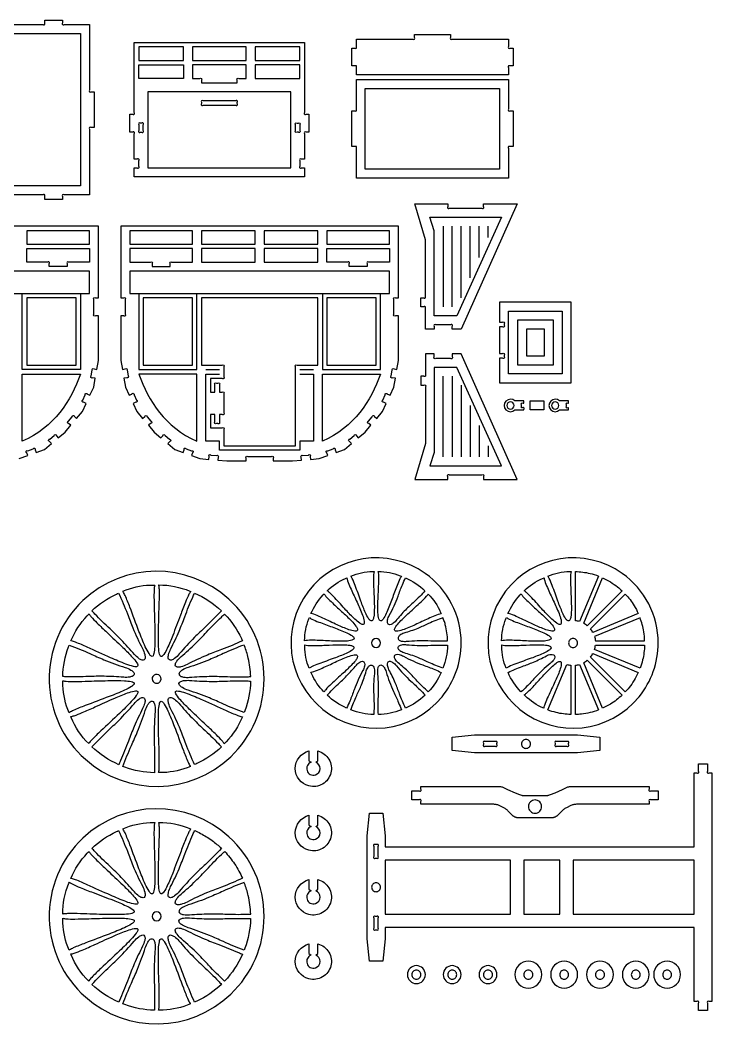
# Model space of a CAD drawing. Extents: x 73.3 to 107.7, y 35.4 to 64.4.
# Drawn here: x 88.34 to 107.65, y 36.38 to 64.38 of the extents above; entities that cross this region are included whole.
import ezdxf

# ---------------------------------------------------------------- set-up
doc = ezdxf.new("R2010")
doc.units = 0
doc.header["$MEASUREMENT"] = 0
doc.layers.get('0').update_dxf_attribs({"linetype": 'CONTINUOUS'})
doc.layers.add('ENGRAVE', color=1, linetype='CONTINUOUS')

msp = doc.modelspace()

# ---------------------------------------------------------------- linework, layer by layer
for points in [[(84.073, 64.258), (88.985, 64.258, 1), (89.029, 64.302), (89.029, 64.383), (89.529, 64.383), (89.529, 64.302, 1), (89.573, 64.258), (90.282, 64.258), (90.282, 62.427, 1), (90.326, 62.383), (90.407, 62.383), (90.407, 61.383), (90.326, 61.383, 1), (90.282, 61.339), (90.282, 59.508), (89.573, 59.508, 1), (89.529, 59.464), (89.529, 59.383), (89.029, 59.383), (89.029, 59.464, 1), (88.985, 59.508), (84.073, 59.508, 1)], [(88.32, 52.152), (88.555, 52.237), (88.528, 52.313, -1), (88.554, 52.37), (88.706, 52.425, -1), (88.762, 52.398), (88.79, 52.323), (89.025, 52.408), (89.217, 52.569), (89.165, 52.631, -1), (89.17, 52.693), (89.294, 52.797, -1), (89.356, 52.791), (89.408, 52.729), (89.6, 52.89), (89.76, 53.082), (89.698, 53.134, -1), (89.693, 53.196), (89.797, 53.32, -1), (89.859, 53.325), (89.921, 53.273), (90.082, 53.465), (90.187, 53.691), (90.114, 53.725, -1), (90.093, 53.784), (90.161, 53.931, -1), (90.22, 53.952), (90.293, 53.918), (90.399, 54.144), (90.442, 54.391), (90.363, 54.405, -1), (90.327, 54.456), (90.355, 54.615, -1), (90.406, 54.651), (90.486, 54.637), (90.529, 54.883), (90.529, 56.133), (90.448, 56.133, -1), (90.404, 56.177), (90.404, 56.589, -1), (90.448, 56.633), (90.529, 56.633), (90.529, 58.633), (82.779, 58.633)]]:
    msp.add_lwpolyline(points, format="xyb")
for points in [[(97.728, 62.853), (97.728, 63.059, 1), (97.684, 63.103), (97.603, 63.103), (97.603, 63.603), (97.684, 63.603, 1), (97.728, 63.647), (97.728, 63.853), (99.309, 63.853, 1), (99.353, 63.897), (99.353, 63.978), (100.353, 63.978), (100.353, 63.897, 1), (100.397, 63.853), (101.978, 63.853), (101.978, 63.647, 1), (102.022, 63.603), (102.103, 63.603), (102.103, 63.103), (102.022, 63.103, 1), (101.978, 63.059), (101.978, 62.853)], [(91.529, 60.008), (91.529, 60.258), (91.61, 60.258, 1), (91.654, 60.302), (91.654, 60.464, 1), (91.61, 60.508), (91.529, 60.508), (91.529, 61.214, 1), (91.485, 61.258), (91.404, 61.258), (91.404, 61.758), (91.485, 61.758, 1), (91.529, 61.802), (91.529, 63.758), (96.279, 63.758), (96.279, 61.802, 1), (96.323, 61.758), (96.404, 61.758), (96.404, 61.258), (96.323, 61.258, 1), (96.279, 61.214), (96.279, 60.508), (96.198, 60.508, 1), (96.154, 60.464), (96.154, 60.302, 1), (96.198, 60.258), (96.279, 60.258), (96.279, 60.008)], [(93.154, 63.133), (93.154, 62.758), (93.36, 62.758, -1), (93.404, 62.714), (93.404, 62.633), (94.404, 62.633), (94.404, 62.714, -1), (94.448, 62.758), (94.654, 62.758), (94.654, 63.133)], [(97.728, 59.978), (97.728, 60.809, 1), (97.684, 60.853), (97.603, 60.853), (97.603, 61.853), (97.684, 61.853, 1), (97.728, 61.897), (97.728, 62.728), (101.978, 62.728), (101.978, 61.897, 1), (102.022, 61.853), (102.103, 61.853), (102.103, 60.853), (102.022, 60.853, 1), (101.978, 60.809), (101.978, 59.978)], [(93.448, 62.008), (94.36, 62.008, 1), (94.404, 62.052), (94.404, 62.089, 1), (94.36, 62.133), (93.448, 62.133, 1), (93.404, 62.089), (93.404, 62.052, 1)], [(91.654, 61.464), (91.654, 61.302, 1), (91.698, 61.258), (91.735, 61.258, 1), (91.779, 61.302), (91.779, 61.464, 1), (91.735, 61.508), (91.698, 61.508, 1)], [(96.073, 61.508), (96.11, 61.508, -1), (96.154, 61.464), (96.154, 61.302, -1), (96.11, 61.258), (96.073, 61.258, -1), (96.029, 61.302), (96.029, 61.464, -1)], [(99.654, 55.758), (99.654, 56.339, 1), (99.61, 56.383), (99.529, 56.383), (99.529, 56.633), (99.61, 56.633, 1), (99.654, 56.677), (99.654, 58.258), (99.364, 59.258), (100.279, 59.258), (100.279, 59.177, 1), (100.323, 59.133), (101.235, 59.133, 1), (101.279, 59.177), (101.279, 59.258), (102.217, 59.258), (100.654, 55.758), (100.404, 55.758), (100.404, 55.839, 1), (100.36, 55.883), (99.948, 55.883, 1), (99.904, 55.839), (99.904, 55.758)], [(98.904, 54.883), (98.904, 56.133), (98.823, 56.133, -1), (98.779, 56.177), (98.779, 56.589, -1), (98.823, 56.633), (98.904, 56.633), (98.904, 58.633), (91.154, 58.633), (91.154, 56.633), (91.235, 56.633, -1), (91.279, 56.589), (91.279, 56.177, -1), (91.235, 56.133), (91.154, 56.133), (91.154, 54.883), (91.197, 54.637), (91.277, 54.651, -1), (91.328, 54.615), (91.356, 54.456, -1), (91.32, 54.405), (91.241, 54.391), (91.284, 54.144), (91.39, 53.918), (91.463, 53.952, -1), (91.522, 53.931), (91.59, 53.784, -1), (91.569, 53.725), (91.496, 53.691), (91.601, 53.465), (91.762, 53.273), (91.824, 53.325, -1), (91.886, 53.32), (91.99, 53.196, -1), (91.985, 53.134), (91.923, 53.082), (92.083, 52.89), (92.275, 52.729), (92.327, 52.791, -1), (92.389, 52.797), (92.513, 52.693, -1), (92.518, 52.631), (92.466, 52.569), (92.658, 52.408), (92.893, 52.323), (92.921, 52.398, -1), (92.977, 52.425), (93.129, 52.37, -1), (93.155, 52.313), (93.128, 52.237), (93.363, 52.152), (93.612, 52.13), (93.619, 52.21, -1), (93.667, 52.25), (93.828, 52.236, -1), (93.868, 52.188), (93.861, 52.108), (94.11, 52.086), (94.654, 52.086), (94.654, 52.167, -1), (94.698, 52.211), (95.36, 52.211, -1), (95.404, 52.167), (95.404, 52.086), (95.948, 52.086), (96.197, 52.108), (96.19, 52.188, -1), (96.23, 52.236), (96.391, 52.25, -1), (96.439, 52.21), (96.446, 52.13), (96.695, 52.152), (96.93, 52.237), (96.902, 52.313, -1), (96.929, 52.37), (97.081, 52.425, -1), (97.137, 52.398), (97.165, 52.323), (97.4, 52.408), (97.592, 52.569), (97.54, 52.631, -1), (97.545, 52.693), (97.669, 52.797, -1), (97.731, 52.791), (97.783, 52.729), (97.975, 52.89), (98.135, 53.082), (98.073, 53.134, -1), (98.068, 53.196), (98.172, 53.32, -1), (98.234, 53.325), (98.296, 53.273), (98.457, 53.465), (98.562, 53.691), (98.489, 53.725, -1), (98.468, 53.784), (98.536, 53.931, -1), (98.595, 53.952), (98.668, 53.918), (98.774, 54.144), (98.817, 54.391), (98.738, 54.405, -1), (98.702, 54.456), (98.73, 54.615, -1), (98.781, 54.651), (98.861, 54.637)], [(90.279, 58.008), (90.279, 57.633), (89.698, 57.633, 1), (89.654, 57.589), (89.654, 57.508), (89.154, 57.508), (89.154, 57.589, 1), (89.11, 57.633), (88.529, 57.633), (88.529, 58.008)], [(91.404, 58.008), (91.404, 57.633), (91.985, 57.633, -1), (92.029, 57.589), (92.029, 57.508), (92.529, 57.508), (92.529, 57.589, -1), (92.573, 57.633), (93.154, 57.633), (93.154, 58.008)], [(98.654, 58.008), (98.654, 57.633), (98.073, 57.633, 1), (98.029, 57.589), (98.029, 57.508), (97.529, 57.508), (97.529, 57.589, 1), (97.485, 57.633), (96.904, 57.633), (96.904, 58.008)], [(93.404, 56.633), (93.404, 54.758), (93.985, 54.758, -1), (94.029, 54.714), (94.029, 54.427, -1), (93.985, 54.383), (93.654, 54.383), (93.654, 54.008), (93.779, 54.008), (93.779, 54.214, -1), (93.823, 54.258), (93.86, 54.258, -1), (93.904, 54.214), (93.904, 54.008), (93.985, 54.008, -1), (94.029, 53.964), (94.029, 53.427, -1), (93.985, 53.383), (93.904, 53.383), (93.904, 53.177, -1), (93.86, 53.133), (93.823, 53.133, -1), (93.779, 53.177), (93.779, 53.383), (93.654, 53.383), (93.654, 53.008), (93.985, 53.008, -1), (94.029, 52.964), (94.029, 52.508), (96.029, 52.508), (96.029, 54.714, -1), (96.073, 54.758), (96.654, 54.758), (96.654, 56.633)], [(103.727, 56.516), (101.727, 56.516), (101.727, 55.954), (101.808, 55.954, -1), (101.852, 55.91), (101.852, 55.873, -1), (101.808, 55.829), (101.727, 55.829), (101.727, 55.079), (101.808, 55.079, -1), (101.852, 55.035), (101.852, 54.998, -1), (101.808, 54.954), (101.727, 54.954), (101.727, 54.266), (103.727, 54.266)], [(99.654, 55.071), (99.654, 54.49, -1), (99.61, 54.446), (99.529, 54.446), (99.529, 54.196), (99.61, 54.196, -1), (99.654, 54.151), (99.654, 52.571), (99.364, 51.571), (100.279, 51.571), (100.279, 51.651, -1), (100.323, 51.696), (101.235, 51.696, -1), (101.279, 51.651), (101.279, 51.571), (102.217, 51.571), (100.654, 55.071), (100.404, 55.071), (100.404, 54.99, -1), (100.36, 54.946), (99.948, 54.946, -1), (99.904, 54.99), (99.904, 55.071)], [(102.151, 53.758, 0.41271), (101.904, 53.756, 0.41271), (101.905, 53.509, 0.41145), (102.151, 53.508), (102.404, 53.508), (102.404, 53.526, 1), (102.36, 53.571), (102.341, 53.571), (102.341, 53.651, -1), (102.386, 53.696), (102.404, 53.696), (102.404, 53.758)], [(103.401, 53.758, 0.41271), (103.154, 53.756, 0.41271), (103.155, 53.509, 0.41145), (103.401, 53.508), (103.654, 53.508), (103.654, 53.571), (103.636, 53.571, -1), (103.591, 53.615), (103.591, 53.651, -1), (103.636, 53.696), (103.654, 53.696), (103.654, 53.758)], [(102.029, 53.533, 0.414214), (102.129, 53.633, 0.414214), (102.029, 53.733, 0.414214), (101.929, 53.633, 0.414214)], [(103.279, 53.533, 0.414214), (103.379, 53.633, 0.414214), (103.279, 53.733, 0.414214), (103.179, 53.633, 0.414214)], [(100.654, 47.008, 0.243282), (99.652, 48.945, 0.404072), (96.393, 48.45, 0.407608), (96.792, 45.157, 0.412885), (100.121, 45.51, 0.172941)], [(106.154, 47.008, 0.243282), (105.152, 48.945, 0.404072), (101.893, 48.45, 0.407609), (102.292, 45.157, 0.412885), (105.621, 45.51, 0.172941)], [(95.154, 46.008, 0.21178), (94.17, 48.229, 0.391929), (90.098, 48.192, 0.213524), (89.155, 45.933, 0.208326), (90.165, 43.763, 0.390197), (94.223, 43.837, 0.205517)], [(98.341, 49.003, -0.093763), (98.951, 48.885), (98.991, 48.869, 0.070307), (98.945, 48.797, 0.026135), (98.864, 48.61, 0.005976), (98.726, 48.237, -0.015999), (98.583, 47.87, -0.036365), (98.5, 47.708, -0.07668), (98.447, 47.641, -0.192132), (98.408, 47.624, -0.247601), (98.373, 47.648, -0.092119), (98.346, 47.723, -0.041009), (98.329, 47.896, -0.018067), (98.334, 48.253, 0.002962), (98.354, 48.709, 0.023921), (98.353, 48.924, 0.055321)], [(103.841, 49.003, -0.053553), (104.253, 48.948, -0.032919), (104.485, 48.875), (103.959, 47.606, 0.049855), (103.841, 47.63)], [(96.913, 48.463, -0.09623), (97.427, 48.81), (97.467, 48.826, 0.07041), (97.485, 48.743, 0.026017), (97.56, 48.554, 0.005895), (97.726, 48.193, -0.016027), (97.885, 47.831, -0.036448), (97.941, 47.658, -0.077155), (97.95, 47.573, -0.192541), (97.934, 47.534, -0.24616), (97.892, 47.526, -0.091184), (97.821, 47.561, -0.041205), (97.687, 47.671, -0.017959), (97.438, 47.927, 0.003012), (97.129, 48.264, 0.023918), (96.977, 48.415, 0.055117)], [(97.573, 48.875, -0.099565), (98.182, 49), (98.225, 49, 0.070307), (98.209, 48.916, 0.025895), (98.206, 48.712, 0.005837), (98.222, 48.314, -0.01601), (98.23, 47.919, -0.036411), (98.215, 47.737, -0.07724), (98.191, 47.655, -0.193502), (98.162, 47.625, -0.246041), (98.12, 47.634, -0.090618), (98.067, 47.694, -0.040959), (97.986, 47.847, -0.017856), (97.853, 48.179, 0.003032), (97.697, 48.608, 0.023885), (97.614, 48.806, 0.055063)], [(99.1, 48.826, -0.081762), (99.644, 48.464, -0.024137), (99.341, 48.157, 0.011756), (99.1, 47.928, 0.022775), (98.83, 47.624, -0.081665), (98.734, 47.541, -0.147369), (98.659, 47.519, -0.337047), (98.6, 47.571, -0.114833), (98.6, 47.65, -0.073818), (98.649, 47.777, 0.036955), (98.891, 48.313, -0.010558), (99.012, 48.63, -0.012707)], [(102.413, 48.463, -0.096231), (102.927, 48.81), (102.967, 48.826, 0.07041), (102.985, 48.743, 0.026017), (103.06, 48.554, 0.005895), (103.226, 48.193, -0.016027), (103.385, 47.831, -0.036448), (103.441, 47.658, -0.077154), (103.45, 47.573, -0.19254), (103.434, 47.534, -0.246161), (103.392, 47.526, -0.091185), (103.321, 47.561, -0.041205), (103.187, 47.671, -0.017959), (102.938, 47.927, 0.003012), (102.629, 48.264, 0.023918), (102.477, 48.415, 0.055118)], [(103.073, 48.875, -0.099565), (103.682, 49), (103.725, 49, 0.070307), (103.709, 48.916, 0.025895), (103.706, 48.712, 0.005837), (103.722, 48.314, -0.01601), (103.73, 47.919, -0.036411), (103.715, 47.737, -0.07724), (103.691, 47.655, -0.193504), (103.662, 47.625, -0.24604), (103.62, 47.634, -0.090617), (103.567, 47.694, -0.040959), (103.486, 47.847, -0.017856), (103.353, 48.179, 0.003032), (103.197, 48.608, 0.023885), (103.114, 48.806, 0.055063)], [(104.6, 48.826, -0.063904), (105.022, 48.57, -0.021632), (105.145, 48.463), (104.174, 47.491, 0.049792), (104.074, 47.558)], [(91.21, 48.451, -0.095029), (91.972, 48.623, -0.012169), (92.101, 48.625, 0.058538), (92.086, 48.534, 0.023125), (92.08, 48.292, 0.00662), (92.088, 47.901, -0.004803), (92.105, 47.296, -0.017644), (92.101, 46.907, -0.040554), (92.079, 46.716, -0.081454), (92.056, 46.654, -0.243498), (92.028, 46.632, -0.198617), (91.992, 46.648, -0.071237), (91.941, 46.711, -0.035072), (91.838, 46.904, -0.015759), (91.661, 47.332, -0.001102), (91.408, 48.004, 0.015937), (91.273, 48.334, 0.036348), (91.218, 48.44)], [(92.216, 48.628, -0.100712), (93.079, 48.455), (93.106, 48.443, 0.058805), (93.057, 48.366, 0.023291), (92.958, 48.145, 0.006699), (92.817, 47.781, -0.004741), (92.602, 47.216, -0.017578), (92.449, 46.859, -0.040394), (92.356, 46.691, -0.080995), (92.312, 46.642, -0.242503), (92.277, 46.633, -0.199662), (92.25, 46.661, -0.071689), (92.226, 46.738, -0.035245), (92.205, 46.957, -0.015833), (92.205, 47.42, -0.001152), (92.228, 48.138, 0.015881), (92.23, 48.496, 0.036248), (92.219, 48.615)], [(90.346, 47.905, -0.0811), (91.029, 48.373, -0.007919), (91.093, 48.401, -0.019395), (91.336, 47.822, 0.007964), (91.489, 47.427, 0.02097), (91.755, 46.856, -0.055565), (91.82, 46.687, -0.095384), (91.829, 46.587, -0.199945), (91.803, 46.538, -0.220985), (91.747, 46.53, -0.098592), (91.659, 46.574, -0.054984), (91.535, 46.688, 0.015697), (91.166, 47.095, 0.012322), (90.852, 47.4, -0.01614), (90.43, 47.815, -0.003727)], [(93.213, 48.402, -0.084092), (93.96, 47.906, -0.019446), (93.518, 47.459, 0.007978), (93.211, 47.166, 0.021038), (92.785, 46.702, -0.055487), (92.654, 46.577, -0.095059), (92.565, 46.53, -0.199296), (92.509, 46.535, -0.221639), (92.48, 46.584, -0.098933), (92.487, 46.682, -0.055064), (92.545, 46.84, 0.015637), (92.78, 47.336, 0.012299), (92.941, 47.742, -0.016105), (93.162, 48.29, -0.003715)], [(96.461, 47.829, -0.092933), (96.802, 48.347), (96.832, 48.378, 0.070364), (96.88, 48.308, 0.026043), (97.022, 48.161, 0.005927), (97.315, 47.891, -0.015985), (97.6, 47.618, -0.036383), (97.718, 47.479, -0.077029), (97.759, 47.404, -0.192453), (97.76, 47.362, -0.246597), (97.724, 47.339, -0.091164), (97.645, 47.343, -0.041164), (97.478, 47.394, -0.017945), (97.151, 47.535, 0.002975), (96.737, 47.728, 0.023842), (96.538, 47.809, 0.055062)], [(99.734, 48.374, -0.096223), (100.08, 47.86), (100.097, 47.82, 0.070195), (100.014, 47.802, 0.025969), (99.825, 47.727, 0.005881), (99.464, 47.561, -0.01602), (99.102, 47.402, -0.036385), (98.929, 47.346, -0.076886), (98.844, 47.337, -0.193248), (98.805, 47.353, -0.247055), (98.797, 47.395, -0.091537), (98.831, 47.466, -0.041283), (98.942, 47.6, -0.01797), (99.198, 47.849, 0.003023), (99.535, 48.158, 0.023953), (99.686, 48.31, 0.055242)], [(101.961, 47.829, -0.092933), (102.302, 48.347), (102.332, 48.378, 0.070364), (102.38, 48.308, 0.026043), (102.522, 48.161, 0.005927), (102.815, 47.891, -0.015985), (103.1, 47.618, -0.036383), (103.218, 47.479, -0.077028), (103.259, 47.404, -0.192453), (103.26, 47.362, -0.246597), (103.224, 47.339, -0.091164), (103.145, 47.343, -0.041164), (102.978, 47.394, -0.017945), (102.651, 47.535, 0.002975), (102.237, 47.728, 0.023842), (102.038, 47.809, 0.055062)], [(105.234, 48.374, -0.054313), (105.483, 48.049, -0.034954), (105.597, 47.829), (104.329, 47.304, 0.05162), (104.262, 47.403)], [(89.76, 47.067, -0.094067), (90.217, 47.769, -0.006452), (90.267, 47.821, 0.058482), (90.32, 47.746, 0.023194), (90.487, 47.57, 0.006665), (90.769, 47.3, -0.00477), (91.209, 46.885, -0.017606), (91.48, 46.607, -0.04042), (91.6, 46.456, -0.080937), (91.628, 46.396, -0.241843), (91.624, 46.36, -0.200125), (91.587, 46.346, -0.071746), (91.507, 46.354, -0.035234), (91.298, 46.418, -0.015816), (90.87, 46.595, -0.001131), (90.216, 46.891, 0.015925), (89.887, 47.03, 0.03639), (89.773, 47.065)], [(94.05, 47.816, -0.081098), (94.519, 47.133, -0.007918), (94.547, 47.069, -0.019395), (93.968, 46.826, 0.007964), (93.573, 46.673, 0.020971), (93.002, 46.407, -0.055566), (92.833, 46.342, -0.095385), (92.733, 46.333, -0.199944), (92.684, 46.359, -0.220982), (92.676, 46.416, -0.098593), (92.72, 46.503, -0.054985), (92.834, 46.627, 0.015697), (93.241, 46.996, 0.012323), (93.546, 47.31, -0.01614), (93.96, 47.732, -0.003727)], [(96.284, 47.071, -0.093765), (96.402, 47.68), (96.418, 47.72, 0.070315), (96.49, 47.674, 0.026137), (96.677, 47.593, 0.005977), (97.05, 47.455, -0.015998), (97.417, 47.312, -0.036365), (97.58, 47.229, -0.076691), (97.646, 47.176, -0.192187), (97.663, 47.137, -0.247561), (97.639, 47.102, -0.092095), (97.564, 47.075, -0.041002), (97.391, 47.058, -0.018065), (97.034, 47.063, 0.002961), (96.578, 47.083, 0.023916), (96.363, 47.082, 0.055306)], [(100.146, 47.714, 0.023635), (99.746, 47.55, -0.012281), (99.443, 47.415, -0.022898), (99.058, 47.282, 0.081859), (98.945, 47.224, 0.148138), (98.896, 47.163, 0.336526), (98.922, 47.089, 0.122722), (99.005, 47.058, 0.066157), (99.131, 47.056, -0.036883), (99.72, 47.074, 0.011922), (100.079, 47.065, 0.011565), (100.277, 47.071, 0.053394), (100.212, 47.517, 0.022162), (100.174, 47.638, 0.046501), (100.153, 47.69, -0.0553)], [(101.784, 47.071, -0.093765), (101.902, 47.68), (101.918, 47.72, 0.070315), (101.99, 47.674, 0.026137), (102.177, 47.593, 0.005977), (102.55, 47.455, -0.015998), (102.917, 47.312, -0.036365), (103.08, 47.229, -0.076691), (103.146, 47.176, -0.192187), (103.163, 47.137, -0.247562), (103.139, 47.102, -0.092096), (103.064, 47.075, -0.041002), (102.891, 47.058, -0.018065), (102.534, 47.063, 0.002961), (102.078, 47.083, 0.023916), (101.863, 47.082, 0.055306)], [(105.646, 47.714), (104.376, 47.188, -0.053218), (104.401, 47.071), (105.774, 47.071, 0.034923), (105.753, 47.321, 0.057453)], [(98.404, 47.008, 0.413694), (98.279, 47.133, 0.413694), (98.154, 47.008, 0.413694), (98.279, 46.883, 0.413694)], [(103.904, 47.008, 0.414214), (103.779, 47.133, 0.414214), (103.654, 47.008, 0.414214), (103.779, 46.883, 0.414214)], [(89.534, 46.071, -0.080926), (89.691, 46.898, -0.006161), (89.711, 46.95, -0.019468), (90.292, 46.713, 0.007993), (90.68, 46.541, 0.021052), (91.272, 46.326, -0.055552), (91.437, 46.252, -0.095381), (91.514, 46.188, -0.199994), (91.531, 46.135, -0.220989), (91.497, 46.089, -0.098561), (91.404, 46.058, -0.054961), (91.236, 46.051, 0.015624), (90.687, 46.079, 0.012271), (90.249, 46.072, -0.016076), (89.657, 46.066, -0.003712)], [(94.596, 46.952, 0.019109), (94.015, 46.713, -0.008366), (93.627, 46.541, -0.021161), (93.036, 46.326, 0.055541), (92.871, 46.252, 0.095456), (92.794, 46.188, 0.200243), (92.777, 46.135, 0.220828), (92.811, 46.089, 0.09843), (92.904, 46.058, 0.054919), (93.072, 46.051, -0.015643), (93.621, 46.079, -0.012199), (94.06, 46.072, 0.016088), (94.655, 46.067, 0.003692), (94.779, 46.071, 0.041816), (94.713, 46.587, 0.043776), (94.605, 46.926, -0.01839)], [(96.412, 46.303, -0.099534), (96.287, 46.911), (96.287, 46.954, 0.069908), (96.371, 46.938, 0.02587), (96.574, 46.935, 0.005829), (96.972, 46.951, -0.016058), (97.367, 46.959, -0.036407), (97.549, 46.944, -0.076829), (97.631, 46.92, -0.192741), (97.661, 46.891, -0.247519), (97.652, 46.849, -0.091694), (97.593, 46.796, -0.04131), (97.44, 46.715, -0.017962), (97.108, 46.583, 0.00306), (96.679, 46.427, 0.024038), (96.481, 46.344, 0.055453)], [(100.274, 46.946, -0.082819), (100.146, 46.304, -0.024196), (99.747, 46.467, 0.011783), (99.443, 46.601, 0.022842), (99.059, 46.734, -0.081778), (98.945, 46.792, -0.147303), (98.897, 46.853, -0.33666), (98.922, 46.927, -0.11501), (98.995, 46.957, -0.07396), (99.131, 46.96, 0.036957), (99.72, 46.942, -0.010559), (100.059, 46.951, -0.01271)], [(101.912, 46.303, -0.099534), (101.787, 46.911), (101.787, 46.954, 0.069908), (101.871, 46.938, 0.02587), (102.074, 46.935, 0.005829), (102.472, 46.951, -0.016058), (102.867, 46.959, -0.036406), (103.049, 46.944, -0.076828), (103.131, 46.92, -0.19274), (103.161, 46.891, -0.247519), (103.152, 46.849, -0.091694), (103.093, 46.796, -0.04131), (102.94, 46.715, -0.017962), (102.608, 46.583, 0.00306), (102.179, 46.427, 0.024038), (101.981, 46.344, 0.055454)], [(105.774, 46.946, -0.053554), (105.719, 46.534, -0.032921), (105.646, 46.303), (104.377, 46.828, 0.050043), (104.401, 46.946)], [(96.824, 45.642, -0.096214), (96.477, 46.157), (96.461, 46.196, 0.070195), (96.544, 46.214, 0.025968), (96.733, 46.289, 0.00588), (97.094, 46.455, -0.01602), (97.456, 46.614, -0.036386), (97.629, 46.67, -0.07689), (97.714, 46.679, -0.193258), (97.753, 46.663, -0.247045), (97.761, 46.622, -0.091533), (97.726, 46.55, -0.041282), (97.616, 46.416, -0.017969), (97.36, 46.167, 0.003023), (97.023, 45.859, 0.023954), (96.872, 45.706, 0.055241)], [(97.458, 45.19, -0.081764), (96.914, 45.552, -0.024137), (97.217, 45.859, 0.011756), (97.458, 46.088, 0.022775), (97.728, 46.393, -0.081665), (97.824, 46.476, -0.147369), (97.899, 46.497, -0.337046), (97.958, 46.445, -0.114833), (97.958, 46.366, -0.073818), (97.909, 46.24, 0.036955), (97.667, 45.703, -0.010558), (97.546, 45.387, -0.012707)], [(99.645, 45.553, -0.085642), (99.101, 45.191, -0.024071), (98.934, 45.588, 0.011729), (98.814, 45.898, 0.022704), (98.637, 46.264, -0.081669), (98.597, 46.384, -0.147437), (98.606, 46.462, -0.337056), (98.676, 46.497, -0.11477), (98.749, 46.466, -0.073791), (98.847, 46.372, 0.037039), (99.251, 45.943, -0.01058), (99.497, 45.71, -0.012737)], [(100.097, 46.187, -0.081757), (99.735, 45.643, -0.024121), (99.427, 45.947, 0.011754), (99.198, 46.187, 0.022747), (98.894, 46.458, -0.081645), (98.811, 46.554, -0.147767), (98.789, 46.629, -0.337211), (98.841, 46.688, -0.114429), (98.92, 46.687, -0.07364), (99.047, 46.638, 0.036892), (99.584, 46.396, -0.011871), (99.917, 46.268, -0.011612)], [(102.324, 45.642, -0.085637), (101.962, 46.186, -0.024043), (102.359, 46.353, 0.011709), (102.669, 46.473, 0.022695), (103.034, 46.65, -0.086406), (103.159, 46.69, -0.151427), (103.235, 46.68, -0.325771), (103.267, 46.611, -0.115248), (103.237, 46.538, -0.073889), (103.143, 46.44, 0.037057), (102.714, 46.036, -0.010593), (102.481, 45.79, -0.012743)], [(102.958, 45.19, -0.092929), (102.44, 45.532), (102.409, 45.561, 0.070284), (102.479, 45.61, 0.02605), (102.625, 45.751, 0.005927), (102.896, 46.044, -0.016008), (103.169, 46.329, -0.036399), (103.308, 46.447, -0.076929), (103.383, 46.488, -0.193297), (103.425, 46.488, -0.246975), (103.448, 46.453, -0.091525), (103.444, 46.374, -0.041292), (103.393, 46.207, -0.017987), (103.252, 45.88, 0.002986), (103.059, 45.466, 0.023903), (102.978, 45.267, 0.055219)], [(105.145, 45.553, -0.054313), (104.82, 45.304, -0.034948), (104.6, 45.19), (104.074, 46.458, 0.049918), (104.174, 46.525)], [(105.597, 46.187, -0.063904), (105.341, 45.765, -0.021635), (105.234, 45.642), (104.262, 46.614, 0.050461), (104.329, 46.713)], [(98.216, 45.013, -0.082822), (97.575, 45.141, -0.024195), (97.738, 45.54, 0.011782), (97.872, 45.844, 0.022842), (98.005, 46.228, -0.081772), (98.062, 46.341, -0.14726), (98.123, 46.39, -0.33667), (98.198, 46.365, -0.115045), (98.228, 46.292, -0.073971), (98.231, 46.156, 0.036963), (98.213, 45.567, -0.010562), (98.222, 45.228, -0.012712)], [(98.985, 45.141, -0.088912), (98.343, 45.013, -0.023984), (98.34, 45.445, 0.011689), (98.349, 45.777, 0.02261), (98.325, 46.184, -0.081424), (98.334, 46.311, -0.147319), (98.372, 46.379, -0.337844), (98.45, 46.384, -0.114628), (98.505, 46.328, -0.073572), (98.56, 46.204, 0.037), (98.769, 45.652, -0.010572), (98.907, 45.342, -0.012721)], [(103.716, 45.013, -0.053555), (103.305, 45.068, -0.03292), (103.073, 45.141), (103.599, 46.41, 0.049852), (103.716, 46.386)], [(104.485, 45.141, -0.069136), (104.009, 45.023, -0.023294), (103.841, 45.013), (103.841, 46.388, 0.049752), (103.959, 46.411)], [(89.712, 45.064, -0.095022), (89.54, 45.826, -0.012172), (89.538, 45.955, 0.058539), (89.628, 45.94, 0.023126), (89.87, 45.934, 0.00662), (90.261, 45.943, -0.004803), (90.866, 45.959, -0.017645), (91.255, 45.955, -0.040555), (91.446, 45.933, -0.081455), (91.508, 45.91, -0.243495), (91.53, 45.882, -0.198618), (91.514, 45.846, -0.071238), (91.451, 45.795, -0.035072), (91.258, 45.692, -0.015759), (90.83, 45.515, -0.001102), (90.159, 45.262, 0.015937), (89.828, 45.127, 0.036348), (89.722, 45.072)], [(92.264, 45.949, 0.405351), (92.216, 46.117, 0.387114), (92.05, 46.078, 0.322433), (92.055, 45.932, 0.322433), (92.195, 45.89, 0.18167)], [(94.774, 45.946, -0.080931), (94.617, 45.118, -0.006162), (94.597, 45.066, -0.019468), (94.016, 45.303, 0.007993), (93.627, 45.475, 0.021052), (93.036, 45.69, -0.055551), (92.871, 45.764, -0.095381), (92.794, 45.828, -0.199997), (92.777, 45.881, -0.22099), (92.811, 45.927, -0.098559), (92.904, 45.958, -0.05496), (93.072, 45.965, 0.015624), (93.621, 45.938, 0.012271), (94.059, 45.944, -0.016076), (94.651, 45.95, -0.003712)], [(90.257, 44.2, -0.102505), (89.77, 44.933), (89.76, 44.959, 0.058892), (89.849, 44.98, 0.023237), (90.075, 45.066, 0.006659), (90.432, 45.224, -0.00478), (90.984, 45.471, -0.017634), (91.344, 45.615, -0.040569), (91.529, 45.668, -0.081585), (91.595, 45.671, -0.244132), (91.626, 45.653, -0.198033), (91.625, 45.614, -0.071218), (91.586, 45.542, -0.035115), (91.447, 45.373, -0.015792), (91.119, 45.046, -0.001122), (90.595, 44.554, 0.015907), (90.341, 44.303, 0.036204), (90.265, 44.211)], [(94.548, 44.949, -0.09407), (94.091, 44.247, -0.006452), (94.041, 44.195, 0.058481), (93.988, 44.27, 0.023193), (93.821, 44.446, 0.006664), (93.539, 44.716, -0.00477), (93.099, 45.132, -0.017605), (92.827, 45.409, -0.040419), (92.708, 45.56, -0.080934), (92.68, 45.62, -0.241849), (92.684, 45.656, -0.200127), (92.721, 45.67, -0.071743), (92.801, 45.662, -0.035233), (93.01, 45.598, -0.015815), (93.438, 45.421, -0.001131), (94.092, 45.125, 0.015925), (94.421, 44.986, 0.036389), (94.535, 44.951)], [(91.095, 43.614, -0.084093), (90.348, 44.11, -0.019446), (90.789, 44.557, 0.007978), (91.097, 44.85, 0.021038), (91.523, 45.314, -0.055487), (91.654, 45.439, -0.095059), (91.743, 45.486, -0.199295), (91.799, 45.481, -0.221639), (91.828, 45.432, -0.098933), (91.821, 45.334, -0.055064), (91.763, 45.177, 0.015637), (91.528, 44.68, 0.012299), (91.367, 44.274, -0.016105), (91.146, 43.726, -0.003715)], [(92.091, 43.388, -0.080931), (91.264, 43.545, -0.006162), (91.212, 43.565, -0.019468), (91.449, 44.146, 0.007993), (91.621, 44.535, 0.021052), (91.836, 45.126, -0.055551), (91.91, 45.291, -0.09538), (91.974, 45.368, -0.199998), (92.027, 45.385, -0.220992), (92.073, 45.351, -0.098559), (92.104, 45.258, -0.054959), (92.111, 45.09, 0.015624), (92.083, 44.541, 0.012271), (92.09, 44.103, -0.016076), (92.096, 43.511, -0.003712)], [(93.098, 43.566, -0.095029), (92.336, 43.394, -0.012169), (92.207, 43.392, 0.058538), (92.222, 43.482, 0.023125), (92.228, 43.724, 0.00662), (92.22, 44.115, -0.004803), (92.203, 44.72, -0.017644), (92.207, 45.109, -0.040554), (92.229, 45.3, -0.081454), (92.252, 45.362, -0.243497), (92.28, 45.384, -0.198618), (92.316, 45.368, -0.071237), (92.367, 45.306, -0.035072), (92.47, 45.112, -0.015759), (92.647, 44.684, -0.001102), (92.9, 44.013, 0.015937), (93.035, 43.682, 0.036348), (93.09, 43.577)], [(93.962, 44.112, -0.081098), (93.279, 43.644, -0.007918), (93.215, 43.615, -0.019394), (92.972, 44.194, 0.007964), (92.819, 44.589, 0.020969), (92.553, 45.16, -0.055561), (92.488, 45.329, -0.095381), (92.479, 45.429, -0.199952), (92.505, 45.478, -0.22099), (92.561, 45.486, -0.098588), (92.649, 45.442, -0.05498), (92.773, 45.328, 0.015696), (93.141, 44.921, 0.012322), (93.456, 44.616, -0.016139), (93.878, 44.202, -0.003727)], [(101.319, 44.132), (101.606, 44.132, 1), (101.65, 44.176), (101.65, 44.213, 1), (101.606, 44.257), (101.319, 44.257, 1), (101.275, 44.213), (101.275, 44.176, 1)], [(102.463, 44.069, 0.414214), (102.588, 44.194, 0.414214), (102.463, 44.319, 0.414214), (102.338, 44.194, 0.414214)], [(103.319, 44.132), (103.606, 44.132, 1), (103.65, 44.176), (103.65, 44.213, 1), (103.606, 44.257), (103.319, 44.257, 1), (103.275, 44.213), (103.275, 44.176, 1)], [(96.654, 43.724), (96.654, 43.996, -0.414248), (97.017, 43.383, -0.414248), (96.403, 43.02, -0.342088), (96.025, 43.508, -0.342088), (96.404, 43.996), (96.404, 43.724), (96.466, 43.685, 0.408105), (96.351, 43.449, 0.408105), (96.585, 43.329, 0.320851), (96.716, 43.503, 0.320851), (96.594, 43.684)], [(98.091, 38.133), (98.029, 38.758), (98.029, 41.633), (98.091, 42.258), (98.466, 42.258), (98.529, 41.633), (98.529, 41.321), (107.154, 41.321), (107.154, 43.383), (107.235, 43.383, 1), (107.279, 43.427), (107.279, 43.633), (107.529, 43.633), (107.529, 43.427, 1), (107.573, 43.383), (107.654, 43.383), (107.654, 37.008), (107.573, 37.008, 1), (107.529, 36.964), (107.529, 36.758), (107.279, 36.758), (107.279, 36.964, 1), (107.235, 37.008), (107.154, 37.008), (107.154, 39.071), (98.529, 39.071), (98.529, 38.758), (98.466, 38.133)], [(99.529, 42.508), (99.529, 42.589, 1), (99.485, 42.633), (99.279, 42.633), (99.279, 42.883), (99.485, 42.883, 1), (99.529, 42.927), (99.529, 43.008), (101.689, 43.008), (101.711, 43.007), (101.733, 43.006), (101.755, 43.002), (101.777, 42.998), (101.798, 42.992), (101.819, 42.985), (101.839, 42.977), (101.859, 42.968), (101.949, 42.923), (102.158, 42.83), (102.287, 42.779), (102.314, 42.77), (102.337, 42.763), (102.347, 42.761), (102.356, 42.759), (102.36, 42.758), (102.364, 42.757), (102.367, 42.757), (102.37, 42.757), (103.065, 42.757), (103.068, 42.757), (103.071, 42.757), (103.075, 42.758), (103.079, 42.759), (103.088, 42.761), (103.097, 42.763), (103.121, 42.77), (103.147, 42.779), (103.276, 42.83), (103.484, 42.923), (103.574, 42.968), (103.594, 42.977), (103.614, 42.985), (103.635, 42.992), (103.656, 42.998), (103.678, 43.002), (103.7, 43.006), (103.722, 43.007), (103.744, 43.008), (105.904, 43.008), (105.904, 42.927, 1), (105.948, 42.883), (106.154, 42.883), (106.154, 42.633), (105.948, 42.633, 1), (105.904, 42.589), (105.904, 42.508), (103.869, 42.508), (103.847, 42.507), (103.825, 42.506), (103.803, 42.502), (103.781, 42.498), (103.76, 42.492), (103.739, 42.485), (103.719, 42.477), (103.699, 42.468), (103.609, 42.423), (103.59, 42.413), (103.57, 42.402), (103.551, 42.39), (103.533, 42.377), (103.515, 42.364), (103.498, 42.35), (103.481, 42.335), (103.465, 42.32), (103.342, 42.197), (103.335, 42.189), (103.327, 42.182), (103.318, 42.176), (103.309, 42.17), (103.3, 42.164), (103.291, 42.159), (103.282, 42.154), (103.272, 42.15), (103.262, 42.146), (103.252, 42.142), (103.242, 42.14), (103.232, 42.137), (103.221, 42.135), (103.211, 42.134), (103.2, 42.133), (103.189, 42.133), (102.244, 42.133), (102.233, 42.133), (102.222, 42.134), (102.212, 42.135), (102.201, 42.137), (102.191, 42.14), (102.181, 42.142), (102.171, 42.146), (102.161, 42.15), (102.151, 42.154), (102.142, 42.159), (102.132, 42.164), (102.123, 42.17), (102.115, 42.176), (102.106, 42.182), (102.098, 42.189), (102.09, 42.197), (101.967, 42.32), (101.951, 42.335), (101.935, 42.35), (101.917, 42.364), (101.9, 42.377), (101.881, 42.39), (101.863, 42.402), (101.843, 42.413), (101.824, 42.423), (101.734, 42.468), (101.714, 42.477), (101.694, 42.485), (101.673, 42.492), (101.652, 42.498), (101.63, 42.502), (101.608, 42.506), (101.586, 42.507), (101.564, 42.508)], [(102.901, 42.446, 0.414214), (102.716, 42.63, 0.414214), (102.532, 42.446, 0.414214), (102.716, 42.261, 0.414214)], [(95.154, 39.383, 0.21178), (94.17, 41.604, 0.391929), (90.098, 41.567, 0.213524), (89.155, 39.308, 0.208326), (90.165, 37.138, 0.390197), (94.223, 37.212, 0.205517)], [(92.216, 42.003, -0.100713), (93.079, 41.83), (93.106, 41.818, 0.058805), (93.057, 41.741, 0.023291), (92.958, 41.52, 0.0067), (92.817, 41.156, -0.004741), (92.602, 40.591, -0.017578), (92.449, 40.234, -0.040394), (92.356, 40.066, -0.080995), (92.312, 40.017, -0.242504), (92.277, 40.008, -0.199661), (92.25, 40.036, -0.071689), (92.226, 40.113, -0.035245), (92.205, 40.332, -0.015833), (92.205, 40.795, -0.001152), (92.228, 41.514, 0.015881), (92.23, 41.871, 0.036248), (92.219, 41.99)], [(96.654, 41.931), (96.654, 42.202, -0.414248), (97.017, 41.589, -0.414248), (96.403, 41.226, -0.342088), (96.025, 41.715, -0.342088), (96.404, 42.202), (96.404, 41.931), (96.466, 41.891, 0.408104), (96.351, 41.655, 0.408104), (96.585, 41.535, 0.320852), (96.716, 41.709, 0.320852), (96.594, 41.89)], [(90.346, 41.28, -0.0811), (91.029, 41.748, -0.007919), (91.093, 41.776, -0.019395), (91.336, 41.198, 0.007964), (91.489, 40.802, 0.02097), (91.755, 40.231, -0.055565), (91.82, 40.062, -0.095384), (91.829, 39.962, -0.199946), (91.803, 39.913, -0.220985), (91.747, 39.905, -0.098592), (91.659, 39.949, -0.054984), (91.535, 40.063, 0.015697), (91.166, 40.47, 0.012322), (90.852, 40.775, -0.01614), (90.43, 41.19, -0.003727)], [(91.21, 41.826, -0.095029), (91.972, 41.998, -0.01217), (92.101, 42, 0.058538), (92.086, 41.909, 0.023125), (92.08, 41.667, 0.00662), (92.088, 41.276, -0.004803), (92.105, 40.671, -0.017644), (92.101, 40.282, -0.040554), (92.079, 40.091, -0.081454), (92.056, 40.029, -0.243497), (92.028, 40.007, -0.198618), (91.992, 40.023, -0.071237), (91.941, 40.086, -0.035072), (91.838, 40.279, -0.015759), (91.661, 40.707, -0.001102), (91.408, 41.379, 0.015937), (91.273, 41.709, 0.036348), (91.218, 41.815)], [(93.704, 41.496, -0.025714), (93.96, 41.281, -0.019436), (93.518, 40.834, 0.007993), (93.211, 40.541, 0.021038), (92.785, 40.077, -0.055482), (92.654, 39.952, -0.09512), (92.565, 39.905, -0.199489), (92.509, 39.91, -0.221519), (92.48, 39.959, -0.098837), (92.487, 40.057, -0.055036), (92.545, 40.215, 0.015696), (92.78, 40.711, 0.012218), (92.941, 41.118, -0.016223), (93.164, 41.669, -0.003709), (93.216, 41.782, -0.020692), (93.542, 41.604, -0.023433)], [(89.76, 40.442, -0.094067), (90.217, 41.144, -0.006452), (90.267, 41.196, 0.058482), (90.32, 41.121, 0.023194), (90.487, 40.945, 0.006665), (90.769, 40.675, -0.00477), (91.209, 40.26, -0.017606), (91.48, 39.982, -0.040421), (91.6, 39.831, -0.080937), (91.628, 39.771, -0.241844), (91.624, 39.735, -0.200124), (91.587, 39.721, -0.071746), (91.507, 39.729, -0.035234), (91.298, 39.793, -0.015816), (90.87, 39.97, -0.001131), (90.216, 40.266, 0.015925), (89.887, 40.405, 0.03639), (89.773, 40.44)], [(94.45, 40.647, -0.012399), (94.547, 40.444, -0.019388), (93.968, 40.201, 0.007977), (93.572, 40.048, 0.02097), (93.002, 39.782, -0.055561), (92.833, 39.717, -0.095439), (92.733, 39.708, -0.200115), (92.684, 39.734, -0.220876), (92.676, 39.791, -0.098507), (92.72, 39.878, -0.054959), (92.834, 40.002, 0.01574), (93.241, 40.371, 0.012249), (93.546, 40.685, -0.016216), (93.964, 41.11, -0.003716), (94.054, 41.195, -0.0301), (94.33, 40.846, -0.029247)], [(98.216, 41.339), (98.216, 41.052, 1), (98.261, 41.008), (98.297, 41.008, 1), (98.341, 41.052), (98.341, 41.339, 1), (98.297, 41.383), (98.261, 41.383, 1)], [(89.534, 39.446, -0.100701), (89.707, 40.308), (89.719, 40.335, 0.058844), (89.796, 40.286, 0.023259), (90.017, 40.188, 0.006676), (90.381, 40.046, -0.004767), (90.946, 39.831, -0.017621), (91.303, 39.678, -0.040527), (91.471, 39.585, -0.081428), (91.52, 39.54, -0.24364), (91.529, 39.506, -0.198517), (91.501, 39.478, -0.071341), (91.423, 39.455, -0.035143), (91.205, 39.434, -0.015797), (90.742, 39.434, -0.00112), (90.024, 39.457, 0.01592), (89.666, 39.459, 0.036267), (89.547, 39.449)], [(94.596, 40.327, 0.019109), (94.015, 40.088, -0.008366), (93.627, 39.916, -0.021161), (93.036, 39.701, 0.055541), (92.871, 39.627, 0.095457), (92.794, 39.563, 0.200243), (92.777, 39.51, 0.220827), (92.811, 39.464, 0.09843), (92.904, 39.433, 0.054919), (93.072, 39.426, -0.015643), (93.621, 39.454, -0.012199), (94.06, 39.447, 0.016088), (94.655, 39.442, 0.003692), (94.779, 39.446, 0.041816), (94.713, 39.962, 0.043776), (94.605, 40.301, -0.018389)], [(96.654, 40.137), (96.654, 40.409, -0.414248), (97.017, 39.795, -0.414248), (96.403, 39.433, -0.342088), (96.025, 39.921, -0.342088), (96.404, 40.409), (96.404, 40.137), (96.466, 40.097, 0.408104), (96.351, 39.861, 0.408104), (96.585, 39.742, 0.320852), (96.716, 39.916, 0.320852), (96.594, 40.096)], [(98.404, 40.196, 0.414214), (98.279, 40.321, 0.414214), (98.154, 40.196, 0.414214), (98.279, 40.071, 0.414214)], [(92.279, 39.383, 0.413475), (92.154, 39.508, 0.413475), (92.029, 39.383, 0.413475), (92.154, 39.258, 0.413475)], [(89.712, 38.439, -0.095022), (89.54, 39.201, -0.012172), (89.538, 39.33, 0.058538), (89.628, 39.315, 0.023126), (89.87, 39.309, 0.00662), (90.261, 39.318, -0.004803), (90.866, 39.334, -0.017644), (91.255, 39.33, -0.040555), (91.446, 39.308, -0.081454), (91.508, 39.285, -0.243495), (91.53, 39.257, -0.198619), (91.514, 39.221, -0.071238), (91.451, 39.17, -0.035072), (91.258, 39.067, -0.015759), (90.83, 38.89, -0.001102), (90.159, 38.637, 0.015937), (89.828, 38.502, 0.036348), (89.722, 38.447)], [(94.774, 39.321, -0.080932), (94.617, 38.493, -0.006162), (94.597, 38.441, -0.019468), (94.016, 38.678, 0.007993), (93.627, 38.85, 0.021052), (93.036, 39.065, -0.055551), (92.871, 39.139, -0.09538), (92.794, 39.203, -0.199997), (92.777, 39.256, -0.22099), (92.811, 39.302, -0.098559), (92.904, 39.333, -0.05496), (93.072, 39.34, 0.015624), (93.621, 39.313, 0.012271), (94.059, 39.319, -0.016076), (94.651, 39.325, -0.003712)], [(98.216, 39.339), (98.216, 39.052, 1), (98.261, 39.008), (98.297, 39.008, 1), (98.341, 39.052), (98.341, 39.339, 1), (98.297, 39.383), (98.261, 39.383, 1)], [(90.257, 37.575, -0.102505), (89.77, 38.308), (89.76, 38.334, 0.058892), (89.849, 38.355, 0.023237), (90.075, 38.441, 0.006659), (90.432, 38.599, -0.00478), (90.984, 38.846, -0.017634), (91.344, 38.99, -0.040569), (91.529, 39.043, -0.081585), (91.595, 39.046, -0.244134), (91.626, 39.028, -0.198032), (91.625, 38.989, -0.071218), (91.586, 38.917, -0.035115), (91.447, 38.748, -0.015792), (91.119, 38.421, -0.001122), (90.595, 37.929, 0.015907), (90.341, 37.678, 0.036204), (90.265, 37.586)], [(94.548, 38.324, -0.084093), (94.052, 37.577, -0.019446), (93.605, 38.019, 0.007978), (93.312, 38.326, 0.021039), (92.848, 38.752, -0.055488), (92.723, 38.883, -0.09506), (92.676, 38.972, -0.199294), (92.681, 39.028, -0.221637), (92.73, 39.057, -0.098934), (92.828, 39.05, -0.055065), (92.985, 38.992, 0.015637), (93.482, 38.757, 0.012299), (93.888, 38.596, -0.016105), (94.436, 38.375, -0.003715)], [(91.095, 36.989, -0.084094), (90.348, 37.485, -0.019446), (90.789, 37.932, 0.007978), (91.097, 38.226, 0.021038), (91.523, 38.689, -0.055487), (91.654, 38.814, -0.095059), (91.743, 38.861, -0.199296), (91.799, 38.856, -0.221638), (91.828, 38.807, -0.098933), (91.821, 38.71, -0.055064), (91.763, 38.552, 0.015637), (91.528, 38.055, 0.012299), (91.367, 37.649, -0.016105), (91.146, 37.101, -0.003715)], [(92.091, 36.763, -0.080932), (91.264, 36.92, -0.006162), (91.212, 36.94, -0.019468), (91.449, 37.521, 0.007993), (91.621, 37.91, 0.021052), (91.836, 38.501, -0.055551), (91.91, 38.666, -0.09538), (91.974, 38.743, -0.199998), (92.027, 38.76, -0.220991), (92.073, 38.726, -0.098559), (92.104, 38.633, -0.054959), (92.111, 38.465, 0.015624), (92.083, 37.916, 0.012271), (92.09, 37.478, -0.016076), (92.096, 36.886, -0.003712)], [(93.098, 36.941, -0.095029), (92.336, 36.769, -0.012169), (92.207, 36.767, 0.058538), (92.222, 36.857, 0.023125), (92.228, 37.099, 0.00662), (92.22, 37.49, -0.004803), (92.203, 38.095, -0.017644), (92.207, 38.484, -0.040554), (92.229, 38.675, -0.081454), (92.252, 38.737, -0.243497), (92.28, 38.759, -0.198618), (92.316, 38.743, -0.071237), (92.367, 38.681, -0.035072), (92.47, 38.487, -0.015759), (92.647, 38.059, -0.001102), (92.9, 37.388, 0.015937), (93.035, 37.057, 0.036348), (93.09, 36.952)], [(93.962, 37.487, -0.081098), (93.279, 37.019, -0.007918), (93.215, 36.99, -0.019394), (92.972, 37.569, 0.007964), (92.819, 37.965, 0.020969), (92.553, 38.535, -0.055561), (92.488, 38.704, -0.095381), (92.479, 38.804, -0.199952), (92.505, 38.853, -0.22099), (92.561, 38.861, -0.098588), (92.649, 38.818, -0.05498), (92.773, 38.703, 0.015696), (93.141, 38.296, 0.012322), (93.456, 37.991, -0.016139), (93.878, 37.577, -0.003727)], [(96.654, 38.343), (96.654, 38.615, -0.414248), (97.017, 38.001, -0.414248), (96.403, 37.639, -0.342088), (96.025, 38.127, -0.342088), (96.404, 38.615), (96.404, 38.343), (96.466, 38.303, 0.408104), (96.351, 38.067, 0.408104), (96.585, 37.948, 0.320852), (96.716, 38.122, 0.320852), (96.594, 38.303)], [(102.904, 37.758, 0.414214), (102.529, 38.133, 0.414214), (102.154, 37.758, 0.414214), (102.529, 37.383, 0.414214)], [(103.904, 37.758, 0.414214), (103.529, 38.133, 0.414214), (103.154, 37.758, 0.414214), (103.529, 37.383, 0.414214)], [(104.904, 37.758, 0.414214), (104.529, 38.133, 0.414214), (104.154, 37.758, 0.414214), (104.529, 37.383, 0.414214)], [(105.904, 37.758, 0.414214), (105.529, 38.133, 0.414214), (105.154, 37.758, 0.414214), (105.529, 37.383, 0.414214)], [(106.779, 37.758, 0.414214), (106.404, 38.133, 0.414214), (106.029, 37.758, 0.414214), (106.404, 37.383, 0.414214)], [(99.654, 37.758, 0.414214), (99.404, 38.008, 0.414214), (99.154, 37.758, 0.414214), (99.404, 37.508, 0.414214)], [(99.529, 37.758, 0.414214), (99.404, 37.883, 0.414214), (99.279, 37.758, 0.414214), (99.404, 37.633, 0.414214)], [(100.654, 37.758, 0.414214), (100.404, 38.008, 0.414214), (100.154, 37.758, 0.414214), (100.404, 37.508, 0.414214)], [(100.529, 37.758, 0.414214), (100.404, 37.883, 0.414214), (100.279, 37.758, 0.414214), (100.404, 37.633, 0.414214)], [(101.654, 37.758, 0.414214), (101.404, 38.008, 0.414214), (101.154, 37.758, 0.414214), (101.404, 37.508, 0.414214)], [(101.529, 37.758, 0.414214), (101.404, 37.883, 0.414214), (101.279, 37.758, 0.414214), (101.404, 37.633, 0.414214)], [(102.654, 37.758, 0.414214), (102.529, 37.883, 0.414214), (102.404, 37.758, 0.414214), (102.529, 37.633, 0.414214)], [(103.654, 37.758, 0.414214), (103.529, 37.883, 0.414214), (103.404, 37.758, 0.414214), (103.529, 37.633, 0.414214)], [(104.654, 37.758, 0.414214), (104.529, 37.883, 0.414214), (104.404, 37.758, 0.414214), (104.529, 37.633, 0.414214)], [(105.654, 37.758, 0.414214), (105.529, 37.883, 0.414214), (105.404, 37.758, 0.414214), (105.529, 37.633, 0.414214)], [(106.529, 37.758, 0.414214), (106.404, 37.883, 0.414214), (106.279, 37.758, 0.414214), (106.404, 37.633, 0.414214)]]:
    msp.add_lwpolyline(points, format="xyb", close=True)
for points in [[(91.654, 63.633), (91.654, 63.258), (92.904, 63.258), (92.904, 63.633)], [(93.154, 63.633), (93.154, 63.258), (94.654, 63.258), (94.654, 63.633)], [(94.904, 63.633), (94.904, 63.258), (96.154, 63.258), (96.154, 63.633)], [(91.654, 63.133), (92.904, 63.133), (92.904, 62.758), (91.654, 62.758)], [(94.904, 63.133), (94.904, 62.758), (96.154, 62.758), (96.154, 63.133)], [(88.529, 58.133), (90.279, 58.133), (90.279, 58.508), (88.529, 58.508)], [(93.154, 58.133), (93.154, 58.508), (91.404, 58.508), (91.404, 58.133)], [(94.904, 58.133), (94.904, 58.508), (93.404, 58.508), (93.404, 58.133)], [(96.654, 58.133), (96.654, 58.508), (95.154, 58.508), (95.154, 58.133)], [(96.904, 58.133), (98.654, 58.133), (98.654, 58.508), (96.904, 58.508)], [(93.404, 58.008), (93.404, 57.633), (94.904, 57.633), (94.904, 58.008)], [(95.154, 58.008), (95.154, 57.633), (96.654, 57.633), (96.654, 58.008)], [(88.529, 56.633), (88.529, 54.758), (89.904, 54.758), (89.904, 56.633)], [(91.779, 56.633), (91.779, 54.758), (93.154, 54.758), (93.154, 56.633)], [(96.904, 56.633), (96.904, 54.758), (98.279, 54.758), (98.279, 56.633)], [(102.584, 53.758), (102.959, 53.758), (102.959, 53.508), (102.584, 53.508)], [(101.275, 43.944), (101.025, 43.944), (100.4, 44.007), (100.4, 44.382), (101.025, 44.444), (103.9, 44.444), (104.525, 44.382), (104.525, 44.007), (103.9, 43.944), (103.65, 43.944), (103.275, 43.944), (101.65, 43.944)], [(98.529, 40.946), (98.529, 39.446), (102.029, 39.446), (102.029, 40.946)], [(102.404, 40.946), (102.404, 39.446), (103.404, 39.446), (103.404, 40.946)], [(103.779, 40.946), (103.779, 39.446), (107.154, 39.446), (107.154, 40.946)]]:
    msp.add_lwpolyline(points, close=True)
at = {"layer": 'ENGRAVE'}
for points in [[(83.029, 59.758), (83.029, 64.008), (90.029, 64.008), (90.029, 59.758)], [(97.978, 62.478), (101.728, 62.478), (101.728, 60.228), (97.978, 60.228)], [(95.904, 62.383), (91.904, 62.383), (91.904, 60.258), (95.904, 60.258)], [(99.904, 56.133), (99.904, 58.508), (99.779, 58.883), (101.779, 58.883), (100.529, 56.133)], [(90.279, 57.383), (83.029, 57.383), (83.029, 56.758), (90.279, 56.758)], [(98.654, 57.383), (91.404, 57.383), (91.404, 56.758), (98.654, 56.758)], [(101.977, 56.266), (103.477, 56.266), (103.477, 54.516), (101.977, 54.516)], [(102.227, 56.016), (102.227, 54.766), (103.227, 54.766), (103.227, 56.016)], [(102.477, 55.766), (102.477, 55.016), (102.977, 55.016), (102.977, 55.766)], [(99.904, 54.696), (99.904, 52.321), (99.779, 51.946), (101.779, 51.946), (100.529, 54.696)], [(90.029, 54.508), (89.916, 54.224), (89.853, 54.085), (89.784, 53.949), (89.71, 53.815), (89.63, 53.685), (89.543, 53.558), (89.449, 53.435), (89.348, 53.317), (89.24, 53.203), (89.123, 53.094), (88.998, 52.99), (88.864, 52.892), (88.72, 52.799), (88.567, 52.713), (88.404, 52.633), (88.404, 54.508)], [(91.654, 54.508), (91.767, 54.224), (91.83, 54.085), (91.899, 53.949), (91.973, 53.815), (92.053, 53.685), (92.14, 53.558), (92.234, 53.435), (92.335, 53.317), (92.443, 53.203), (92.56, 53.094), (92.685, 52.99), (92.819, 52.892), (92.962, 52.799), (93.116, 52.713), (93.279, 52.633), (93.279, 54.508)], [(98.404, 54.508), (98.291, 54.224), (98.228, 54.085), (98.159, 53.949), (98.085, 53.815), (98.005, 53.685), (97.918, 53.558), (97.824, 53.435), (97.723, 53.317), (97.615, 53.203), (97.498, 53.094), (97.373, 52.99), (97.239, 52.892), (97.095, 52.799), (96.942, 52.713), (96.779, 52.633), (96.779, 54.508)]]:
    msp.add_lwpolyline(points, close=True, dxfattribs=at)
for points in [[(100.154, 58.633), (100.154, 56.383)], [(100.404, 56.383), (100.404, 58.633)], [(100.654, 56.633), (100.654, 58.633)], [(100.904, 57.196), (100.904, 58.633)], [(101.154, 57.758), (101.154, 58.633)], [(101.404, 58.321), (101.404, 58.633)], [(90.029, 56.758), (90.029, 54.633), (88.404, 54.633), (88.404, 56.758)], [(91.654, 56.758), (91.654, 54.633), (93.279, 54.633), (93.279, 56.758)], [(96.779, 56.758), (96.779, 54.633), (98.404, 54.633), (98.404, 56.758)], [(93.529, 54.633), (93.904, 54.633)], [(96.154, 54.633), (96.529, 54.633)], [(96.154, 54.508), (96.529, 54.508), (96.529, 52.633), (96.154, 52.633), (96.154, 52.383), (93.904, 52.383), (93.904, 52.633), (93.529, 52.633), (93.529, 54.508), (93.904, 54.508)], [(100.154, 52.196), (100.154, 54.446)], [(100.404, 54.446), (100.404, 52.196)], [(100.654, 54.196), (100.654, 52.196)], [(100.904, 53.633), (100.904, 52.196)], [(101.154, 53.071), (101.154, 52.196)], [(101.404, 52.508), (101.404, 52.196)]]:
    msp.add_lwpolyline(points, dxfattribs=at)

doc.saveas('drawing.dxf')
